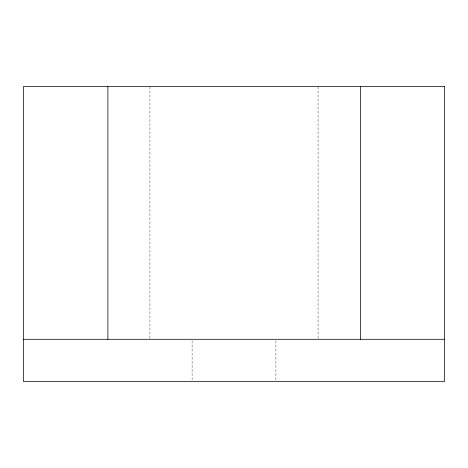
<?xml version="1.0" encoding="UTF-8"?>
<svg xmlns="http://www.w3.org/2000/svg" width="468" height="468" viewBox="0 0 468 468"><rect width="100%" height="100%" fill="white"/><g stroke="black" fill="none" stroke-linecap="round" stroke-linejoin="round"><path stroke-width="0.35" stroke-dasharray="2.34 1.75" d="M318.065 86.58L318.065 338.569M275.904 340.751L275.904 381.42M192.096 340.751L192.096 381.42M149.935 86.58L149.935 338.569"/><path stroke-width="0.7" d="M23.4 339.3L444.6 339.3M360.36 86.58L360.36 339.3M107.903 86.58L107.903 339.3M444.6 86.58L23.4 86.58L23.4 381.42L444.6 381.42L444.6 86.58"/></g></svg>
